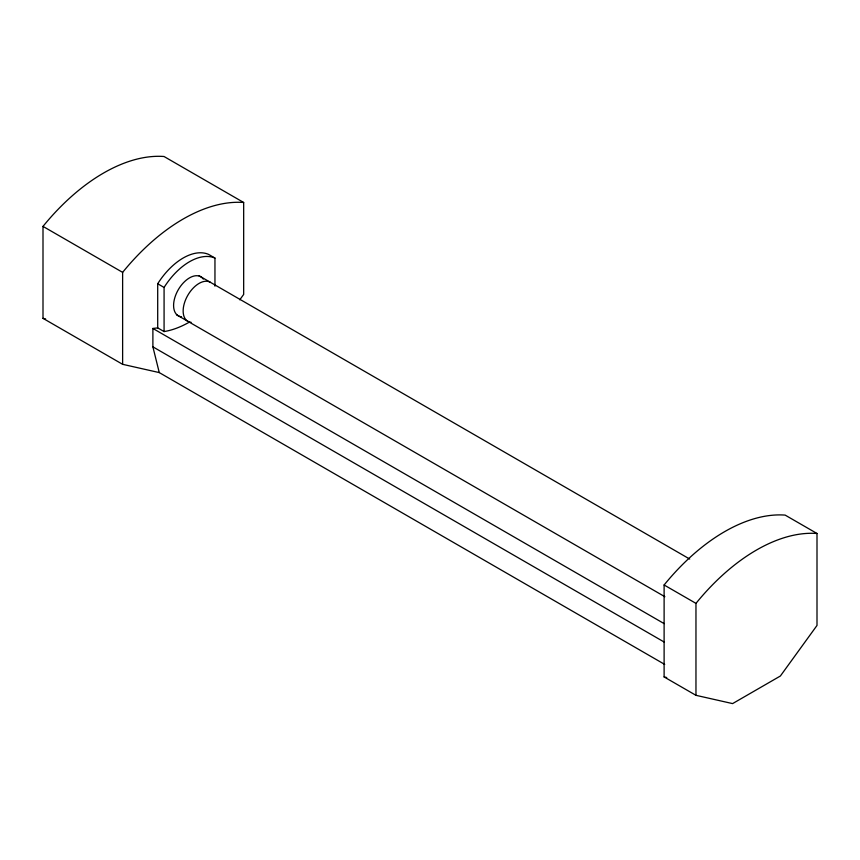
<?xml version="1.0" encoding="UTF-8"?>
<svg xmlns="http://www.w3.org/2000/svg" width="860" height="860" viewBox="0 0 860 860"><rect width="100%" height="100%" fill="white"/><g stroke="black" fill="none" stroke-linecap="round" stroke-linejoin="round"><path stroke-width="1.29" d="M239.768 299.817L243.67 294.432L243.67 202.487L164.034 156.509A173.87 100.383 -60 0 0 43 226.395L43 318.34L122.625 364.317L159.261 372.584L664.716 664.414M159.261 372.584L152.886 346.838L152.886 328.456L157.702 327.896L164.077 331.573A106.135 61.275 -60 0 0 189.523 322.016M43 318.34L45.612 318.931M664.113 676.938L695.966 695.321L732.591 703.598L780.375 676.014L817 625.446L817 533.49L785.148 515.108A173.87 100.383 -60 0 0 664.113 584.983L664.113 676.938L666.726 677.529M214.957 286.154L214.957 258.065L208.593 254.388A54.653 31.551 -60 0 0 157.702 283.757L157.702 327.896M198.961 275.716L689.709 559.054M157.702 283.757L164.077 287.444A54.653 31.551 -60 0 1 214.957 258.065M43 226.395L122.625 272.362A173.87 100.383 -60 0 1 243.67 202.487M664.113 584.983L695.966 603.376A173.87 100.383 -60 0 1 817 533.49M176.44 314.728L664.866 596.711M152.886 328.456L664.157 623.629M152.886 346.838L664.157 642.022M695.966 603.376L695.966 695.321M164.077 287.444L164.077 331.573M122.625 272.362L122.625 364.317M191.113 322.306A22.521 13.007 -60 0 1 186.437 297.893A22.521 13.007 -60 0 1 210.334 282.284M181.557 316.792A22.521 13.007 -60 0 1 178.256 289.766A22.521 13.007 -60 0 1 203.315 279.113"/></g></svg>
